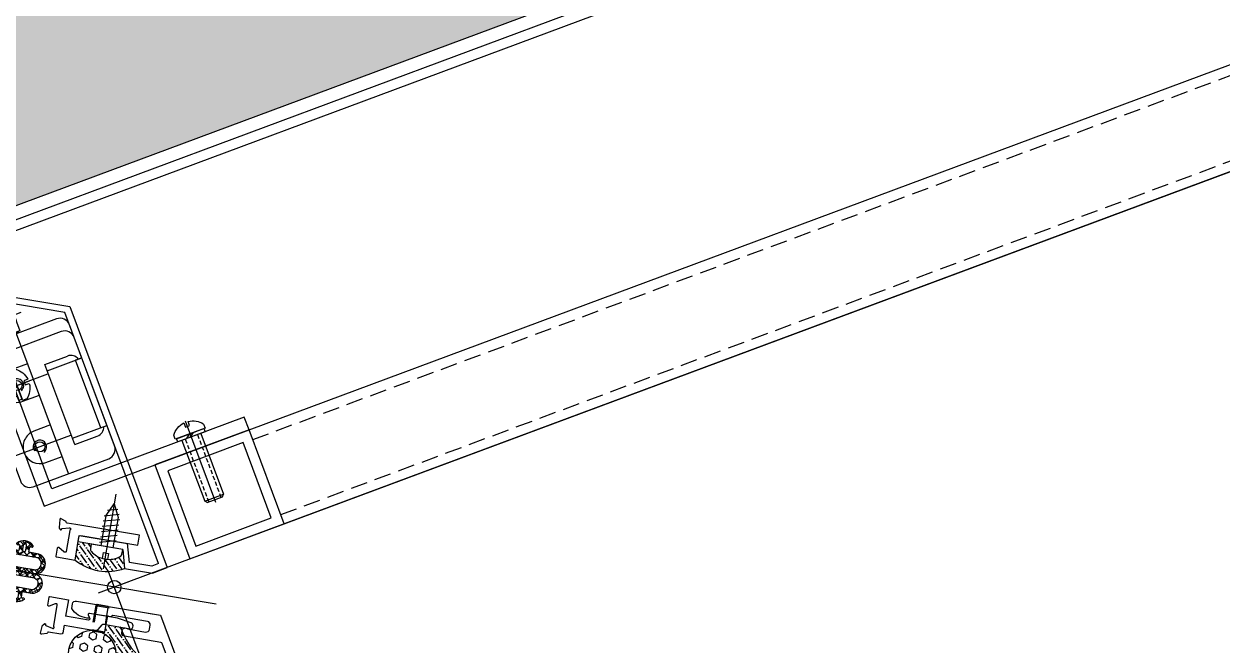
# Model space of a CAD drawing. Extents: x 12199666 to 24617114, y 1197707 to 2548648.
# Drawn here: x 12330077.7 to 12330435, y 1273309.7 to 1273495.1 of the extents above; entities that cross this region are included whole.
import ezdxf

# ---------------------------------------------------------------- set-up
doc = ezdxf.new("R2010")
doc.units = 0
doc.header["$LTSCALE"] = 10
doc.header["$MEASUREMENT"] = 0
for name, pattern in [('TX-PLAN-T1-F11$0$ACAD_ISO04W100', [30, 24, -3, 0, -3]), ('TX-PLAN-T1-F11$0$CENTER', [2, 1.25, -0.25, 0.25, -0.25]), ('TX-PLAN-T1-F11$0$CENTER-PISA', [11, 6, -2, 1, -2]), ('TX-PLAN-T1-F11$0$CENTER2', [1.125, 0.75, -0.125, 0.125, -0.125]), ('TX-PLAN-T1-F11$0$DASHED', [0.75, 0.5, -0.25]), ('TX-PLAN-T1-F11$0$HIDDEN', [0.375, 0.25, -0.125]), ('TX-PLAN-T1-F11$0$HIDDEN-PISA', [4.5, 2.5, -2])]:
    doc.linetypes.add(name, pattern=pattern)
for name, color, linetype, lineweight in [('TX-PLAN-T1-F11$0$_EDO-ALUMINIUM-SECTION', 90, 'Continuous', 30), ('TX-PLAN-T1-F11$0$Xref- ELE$0$Hatch', 9, 'Continuous', 13), ('TX-PLAN-T1-F11$0$Xref- ELE$0$Hatch @ 1 VP1', 9, 'Continuous', 13), ('TX-PLAN-T1-F11$0$Xref- ELE$0$Hatch @ 1 VPModel', 9, 'Continuous', 13), ('TX-PLAN-T1-F11$0$幕墙线', 114, 'Continuous', 30)]:
    doc.layers.add(name, color=color, linetype=linetype, lineweight=lineweight)
for name, color, linetype in [('TX-PLAN-T1-F11$0$AXIS', 3, 'Continuous'), ('TX-PLAN-T1-F11$0$CW', 4, 'Continuous'), ('TX-PLAN-T1-F11$0$F-Alum', 4, 'Continuous'), ('TX-PLAN-T1-F11$0$F-center', 6, 'TX-PLAN-T1-F11$0$ACAD_ISO04W100'), ('TX-PLAN-T1-F11$0$F-dashed line', 8, 'TX-PLAN-T1-F11$0$DASHED'), ('TX-PLAN-T1-F11$0$F-dim', 1, 'Continuous'), ('TX-PLAN-T1-F11$0$F-Misc', 1, 'Continuous'), ('TX-PLAN-T1-F11$0$F-seslants', 8, 'Continuous'), ('TX-PLAN-T1-F11$0$F_MISC', 8, 'Continuous'), ('TX-PLAN-T1-F11$0$Hatch', 8, 'Continuous'), ('TX-PLAN-T1-F11$0$INSUL', 173, 'Continuous'), ('TX-PLAN-T1-F11$0$中心线', 1, 'TX-PLAN-T1-F11$0$CENTER2'), ('TX-PLAN-T1-F11$0$虚线', 8, 'TX-PLAN-T1-F11$0$HIDDEN'), ('TX-PLAN-T1-F11$0$螺栓钉类', 241, 'Continuous')]:
    doc.layers.add(name, color=color, linetype=linetype)

# ---------------------------------------------------------------- blocks, each defined once
blk = doc.blocks.new('*U339')
at = {"layer": 'TX-PLAN-T1-F11$0$Xref- ELE$0$Hatch @ 1 VP1'}
h = blk.add_hatch(dxfattribs=at)
h.set_pattern_fill('M_GASKET-PISA', color=256, pattern_type=2)
h.set_pattern_definition([(35.42361603529756, (-1214.761376000002, -14855.407933), (-0.8694256507828642, 1.222333439680349), []), (125.4236160352975, (-1214.761376000002, -14855.407933), (-1.222333439680349, -0.8694256507828639), [])])
edge = h.paths.add_edge_path(flags=16)
edge.add_line((-41815.07919855467, 17823.42139201995), (-41813.77919855462, 17823.42139201995))
edge.add_arc((-41813.77919855462, 17822.92139201995), 0.5, -90, 90, ccw=False)
edge.add_line((-41813.77919855462, 17822.42139201995), (-41815.07919855467, 17822.42139201995))
edge.add_arc((-41815.07919855467, 17822.92139201995), 0.5, 90, 270, ccw=False)
edge = h.paths.add_edge_path()
edge.add_line((-41813.27919855455, 17818.4213668968), (-41813.27919855462, 17821.42139201995))
edge.add_line((-41813.27919855462, 17821.42139201995), (-41814.97919855457, 17821.42139201995))
edge.add_line((-41814.97919855457, 17821.42139201995), (-41814.97919855457, 17820.72139202))
edge.add_arc((-41815.27919855458, 17820.72139201998), 0.3000000000174623, -115.05761541500061, 4.8635797611495946e-09, ccw=False)
edge.add_arc((-41813.09559109848, 17822.92139202004), 3.383607456175075, 133.070694364177, 226.9293056383509, ccw=False)
edge.add_arc((-41815.27919855466, 17825.12139202001), 0.3000000000240535, 2.084391326206969e-09, 115.0576154218833, ccw=False)
edge.add_line((-41814.97919855463, 17825.12139202002), (-41814.97919855457, 17824.42139201995))
edge.add_line((-41814.97919855457, 17824.42139201995), (-41813.27919855462, 17824.42139201995))
edge.add_line((-41813.27919855462, 17824.42139201995), (-41813.27919855468, 17827.42139201984))
edge.add_arc((-41810.27919855456, 17826.87139201984), 3.050000000114375, 10.388857815061783, 169.6111421849382, ccw=False)
edge.add_line((-41807.27919855445, 17827.42139201984), (-41807.27919855437, 17818.42139201997))
edge.add_arc((-41810.27919855451, 17818.97139202002), 3.050000000151531, 190.3888578138809, 349.6111421841629, ccw=False)
edge.add_line((-41812.07919855455, 17818.42136689683), (-41812.07919855467, 17827.42139201984))
edge.add_arc((-41810.27919855456, 17826.82523817369), 1.896153846257486, 18.324694090130095, 161.6753059098699, ccw=False)
edge.add_line((-41808.47919855445, 17827.42139201984), (-41808.47919855437, 17818.42139201996))
edge.add_arc((-41810.2791985545, 17819.01754586615), 1.896153846287313, 198.3246940877339, 341.6753059085472, ccw=False)
at = {"layer": 'TX-PLAN-T1-F11$0$Xref- ELE$0$Hatch @ 1 VPModel'}
h = blk.add_hatch(dxfattribs=at)
h.set_pattern_fill('M_GASKET-PISA', color=256, pattern_type=2)
h.set_pattern_definition([(45, (-1214.761376000002, -14855.407933), (-1.060660171779821, 1.060660171779821), []), (135, (-1214.761376000002, -14855.407933), (-1.060660171779821, -1.060660171779821), [])])
edge = h.paths.add_edge_path(flags=16)
edge.add_line((-41815.07919855467, 17823.42139201995), (-41813.77919855462, 17823.42139201995))
edge.add_arc((-41813.77919855462, 17822.92139201995), 0.5, -90, 90, ccw=False)
edge.add_line((-41813.77919855462, 17822.42139201995), (-41815.07919855467, 17822.42139201995))
edge.add_arc((-41815.07919855467, 17822.92139201995), 0.5, 90, 270, ccw=False)
edge = h.paths.add_edge_path()
edge.add_line((-41813.27919855455, 17818.4213668968), (-41813.27919855462, 17821.42139201995))
edge.add_line((-41813.27919855462, 17821.42139201995), (-41814.97919855457, 17821.42139201995))
edge.add_line((-41814.97919855457, 17821.42139201995), (-41814.97919855457, 17820.72139202))
edge.add_arc((-41815.27919855458, 17820.72139201998), 0.3000000000174623, -115.05761541500061, 4.8635797611495946e-09, ccw=False)
edge.add_arc((-41813.09559109848, 17822.92139202004), 3.383607456175075, 133.070694364177, 226.9293056383509, ccw=False)
edge.add_arc((-41815.27919855466, 17825.12139202001), 0.3000000000240535, 2.084391326206969e-09, 115.0576154218833, ccw=False)
edge.add_line((-41814.97919855463, 17825.12139202002), (-41814.97919855457, 17824.42139201995))
edge.add_line((-41814.97919855457, 17824.42139201995), (-41813.27919855462, 17824.42139201995))
edge.add_line((-41813.27919855462, 17824.42139201995), (-41813.27919855468, 17827.42139201984))
edge.add_arc((-41810.27919855456, 17826.87139201984), 3.050000000114375, 10.388857815061783, 169.6111421849382, ccw=False)
edge.add_line((-41807.27919855445, 17827.42139201984), (-41807.27919855437, 17818.42139201997))
edge.add_arc((-41810.27919855451, 17818.97139202002), 3.050000000151531, 190.3888578138809, 349.6111421841629, ccw=False)
edge.add_line((-41812.07919855455, 17818.42136689683), (-41812.07919855467, 17827.42139201984))
edge.add_arc((-41810.27919855456, 17826.82523817369), 1.896153846257486, 18.324694090130095, 161.6753059098699, ccw=False)
edge.add_line((-41808.47919855445, 17827.42139201984), (-41808.47919855437, 17818.42139201996))
edge.add_arc((-41810.2791985545, 17819.01754586615), 1.896153846287313, 198.3246940877339, 341.6753059085472, ccw=False)
blk = doc.blocks.new('TX-PLAN-T1-F11$0$Xref- ELE$0$GAE0002', base_point=(-41818.77919855453, 17822.92139201999))
at = {"color": 0, "linetype": 'ByBlock'}
for points in [[(-41813.27919855455, 17818.4213668968), (-41813.27919855462, 17821.42139201995), (-41814.97919855457, 17821.42139201995), (-41814.97919855457, 17820.72139202, -0.548945891858276), (-41815.4062573781, 17820.44962731407, -0.4340790099980792), (-41815.40625737821, 17825.39315672591, -0.5489458918577889), (-41814.97919855463, 17825.12139202002), (-41814.97919855457, 17824.42139201995), (-41813.27919855462, 17824.42139201995), (-41813.27919855468, 17827.42139201984, -0.8333333333398008), (-41807.27919855445, 17827.42139201984), (-41807.27919855437, 17818.42139201997, -0.833333333342024), (-41813.27919855468, 17818.42139202007)], [(-41812.07919855455, 17818.42136689683), (-41812.07919855467, 17827.42139201984, -0.7222222222395137), (-41808.47919855445, 17827.42139201984), (-41808.47919855437, 17818.42139201996, -0.7222222222456893), (-41812.07919855467, 17818.42139202007)]]:
    blk.add_lwpolyline(points, format="xyb", dxfattribs=at)
blk.add_lwpolyline([(-41815.07919855467, 17823.42139201995), (-41813.77919855462, 17823.42139201995, -0.9999999999999999), (-41813.77919855462, 17822.42139201995), (-41815.07919855467, 17822.42139201995, -0.9999999999999999)], format="xyb", close=True, dxfattribs=at)
at = {"layer": 'TX-PLAN-T1-F11$0$Xref- ELE$0$Hatch'}
blk.add_blockref('*U339', (0, 0), dxfattribs=at)
blk = doc.blocks.new('TX-PLAN-T1-F11$0$A$C3FFC0167')
at = {"layer": 'TX-PLAN-T1-F11$0$F-dim'}
for p, q in [((0, 5), (0, -5)), ((-5, 0), (5, 0))]:
    blk.add_line(p, q, dxfattribs=at)
blk.add_circle((0, 0), 2, dxfattribs=at)
blk = doc.blocks.new('*U193')
at = {"layer": 'TX-PLAN-T1-F11$0$F-seslants'}
h = blk.add_hatch(dxfattribs=at)
h.set_pattern_fill('ANSI36', color=256, scale=10)
h.set_pattern_definition([(45, (53159.15010211314, 73373.3115634953), (0.6629126073623882, 2.430679560328757), [3.125, -0.625, 0, -0.625])])
h.paths.add_polyline_path([(1475.741659829626, -3.000238316584728), (1475.735380750382, -3.023698362056166), (1476.4957483178, -4.339844692236511), (1477.861875881907, -4.705488615596551), (1480.863326804014, -9.900803077907767), (1480.49768288061, -11.2669306419848, -0.108700271728402), (1486.044363597874, -5.352547239250271, -0.38366498551135), (1487.038812711835, -4.457765866041882), (1487.484396133805, -4.457765866041882, -0.0157503687940426), (1488.538812711835, -3.909441482843249), (1488.538812711835, 0.5262378203333355), (1486.361720151734, 0.5262378203333355), (1486.028386818245, 0.8595711536618182), (1486.028386818245, 1.287237766606268, -0.485481439502047)])
at = {"layer": 'TX-PLAN-T1-F11$0$Hatch'}
h = blk.add_hatch(dxfattribs=at)
h.set_pattern_fill('HEX', color=256, scale=10)
h.set_pattern_definition([(0, (53159.15010211314, 73373.3115634953), (0, 2.165063509461096), [1.25, -2.5]), (120, (53159.15010211314, 73373.3115634953), (-1.875, -1.082531754730548), [1.249999999999995, -2.499999999999991]), (59.99999999999999, (53160.40010211314, 73373.3115634953), (-1.875, 1.082531754730549), [1.25, -2.5])])
edge = h.paths.add_edge_path()
edge.add_arc((1479.197548260214, 3.192174270108808), 7.091483518212044, 0, 360)
at = {"color": 8, "linetype": 'TX-PLAN-T1-F11$0$DASHED'}
for p, q in [((1493.666666785255, 4.192904487004853), (1486.028386818245, 4.192904487004853)), ((1486.361720151734, 4.526237820333336), (1486.361720151734, 0.5262378203333355)), ((1493.666666785255, 4.526237820333336), (1493.666666785255, 0.5262378203333355)), ((1493.666666785255, 0.8595711536618182), (1486.028386818245, 0.8595711536618182))]:
    blk.add_line(p, q, dxfattribs=at)
blk.add_lwpolyline([(1493.666666785255, 0.5262378203333355), (1494.000000118744, 0.8595711536618182), (1494.000000118744, 4.192904487004853), (1493.666666785255, 4.526237820333336), (1486.361720151734, 4.526237820333336), (1486.028386818245, 4.192904487004853), (1486.028386818245, 0.8595711536618182), (1486.361720151734, 0.5262378203333355)], close=True, dxfattribs=at)
at = {"layer": 'TX-PLAN-T1-F11$0$CW'}
blk.add_lwpolyline([(1486.28876543371, 12.88240874816256), (1486.28876543371, 3.520583901990904, 0.2535998008637027), (1486.742967582773, 2.682667017157655), (1488.311711637303, 1.660826845196425, -0.2535998008634184), (1488.538812711835, 1.241868402779801), (1488.538812711835, -6.105417568207486, 0.6457513110634008), (1489.138812711928, -7.434567830408923), (1489.525033742655, -7.434567830408923, 0.3812640285024388), (1490.319859880721, -6.725405103337835), (1491.038812711835, -2.457766181410989), (1491.038812711835, 6.022618576302193, 0.5773502691902374), (1490.588812711881, 6.282426197445602), (1489.488812711788, 5.64734090132697, -0.5773502691789958), (1489.038812711835, 5.907148522470379), (1489.038812695304, 12.88240874816256)], format="xyb", dxfattribs=at)
at = {"layer": 'TX-PLAN-T1-F11$0$F-Alum'}
for points in [[(1486.28876543371, 12.88240874816256), (1484.000000000931, 12.88240874816256, -0.4142135623049005), (1483.500000000931, 13.38240874804615), (1483.5, 17.08240862868843, 0.3595081371707617), (1483.256750599947, 17.37699217445333, -0.2637249999956934), (1483.031593499938, 17.56896947445057), (1482.518092199927, 18.97980277445458, -0.08748900000110169), (1482.5, 19.08240877445496, -0.414214000000818), (1482.800000000047, 19.38240877445787, -0.0218199999991916), (1482.826146699954, 19.38126717446721), (1485.191682900069, 19.17430957446049, -0.1763269999970842), (1485.377668200061, 19.08758317446336), (1485.741421299987, 18.72383017446555, -0.198911999996341), (1485.800000000047, 18.58240877444041, -0.06554299999994298), (1485.793185099959, 18.53064497445303, -0.2679489999965194), (1485.651763800066, 18.38922357445699), (1485.482703899965, 18.34392417444906, 0.2679490000007903), (1485.341282499954, 18.20250277446758), (1484.810222199885, 16.22055877445382, 0.06554300000034483), (1484.800000000047, 16.14291307446547), (1484.800000000047, 15.98240877444914, 0.4142139999965558), (1485.09999999986, 15.68240877446078, 0.2134220000012545), (1485.323606800055, 15.78240877445205, -0.2134219999990182), (1485.547213600017, 15.88240877444332), (1491.899999999907, 15.88240877447242, 0.4142140000029491), (1492.199999999953, 16.18240877446078), (1492.199999999953, 16.40333457446832, 0.1378519999999419), (1492.15607739985, 16.5596174744569), (1491.139015496708, 18.22612594829116, -0.5854977655323537), (1491.395092981402, 18.68240877447533), (1493.799999999814, 18.68240877446078, -0.4142135623219491), (1494, 18.4824087744928), (1494, 12.88240874816256), (1489.038812695304, 12.88240874816256)], [(1466.180228319252, -28.1639607452089), (1485.787945640972, -16.89569973788457, 0.2684855002917078), (1486.038812711835, -16.46218758852046), (1486.038812711835, -5.457765866041882, -0.4142135623730284), (1487.038812711835, -4.457765866041882), (1487.538812711835, -4.457765866041882, -0.618033988750209), (1488.338812711881, -6.057765866047703), (1488.338812711881, -11.45776610109897, 0.4142135623723339), (1489.338812711881, -12.45776610109897), (1490.538812711835, -12.45776610109897, 0.4142135623746174), (1491.538812711835, -11.45776610109897), (1491.538812711835, -0.957765866041882), (1491.038812711835, -0.457765866041882), (1491.038812711835, 6.022618891685852, 0.5773502691897603), (1490.588812711881, 6.282426512814709), (1489.988812712021, 5.936016351304715, -0.5773502691899626), (1489.538812711835, 6.195823972433573), (1489.538812711835, 6.542234133943566, -0.2206564983027841), (1491.538812711835, 11.46063381085696), (1493.000000118511, 11.46063381085696, -0.4142135623731195), (1494.000000118511, 10.46063381085696), (1494.000000000233, -14.95784693870519)]]:
    blk.add_lwpolyline(points, format="xyb", dxfattribs=at)
blk.add_lwpolyline([(1494.000000000233, -11.29273159365403), (1494.000000000233, -14.95784693870519), (1459.364570251433, -34.96751975259394)], dxfattribs=at)
at = {"layer": 'TX-PLAN-T1-F11$0$F-center'}
blk.add_line((1500, -30.81192101103079), (1500, 345.6712806450087), dxfattribs=at)
at = {"layer": 'TX-PLAN-T1-F11$0$F-seslants'}
blk.add_arc((1496.712803189643, -20.91583100105345), 18.8687944706762, 115.6709090079712, 149.2449960017902, dxfattribs=at)
at = {"layer": 'TX-PLAN-T1-F11$0$Hatch'}
blk.add_circle((1479.197548260214, 3.192174270108808), 7.091483518212044, dxfattribs=at)
at = {"layer": 'TX-PLAN-T1-F11$0$F_MISC', "extrusion": (3.582137313528093e-07, -2.990597548224695e-06, 0.9999999999954641), "rotation": 359.8842813538838}
blk.add_blockref('TX-PLAN-T1-F11$0$Xref- ELE$0$GAE0002', (1488.491876679846, 28.40911504597399, 0.000440005397952135), dxfattribs=at)
at = {"layer": 'TX-PLAN-T1-F11$0$F_MISC', "rotation": 30.01599997489868}
blk.add_blockref('TX-PLAN-T1-F11$0$A$C3FFC0167', (1500, 0), dxfattribs=at)
blk = doc.blocks.new('TX-PLAN-T1-F11$0$#10x13_Pan-flat-3')
at = {"color": 8, "linetype": 'TX-PLAN-T1-F11$0$HIDDEN-PISA'}
for p, q in [((-1.711377303647168, 10.79835977248877), (1.327780362582416, 11.6126996170351)), ((-2.400000006142363, 9.013843874672602), (1.996997242757061, 10.19201573984174)), ((-2.40000000505097, 7.413843874674058), (2.39999999407155, 8.700000001605076)), ((-2.400000003959576, 5.813843874675513), (2.399999995162943, 7.100000001606531)), ((-2.400000002875458, 4.213843874676968), (2.399999996247061, 5.500000001607987)), ((-2.400000001784065, 2.613843874678423), (2.399999997338455, 3.900000001609442)), ((-2.400000000699947, 1.013843874672602), (2.399999998429848, 2.300000001610897))]:
    blk.add_line(p, q, dxfattribs=at)
for points in [[(-1.790000000022701, -1.251464709639549e-09), (-1.790000006294576, 9.199999998738349), (-8.869392331689596e-09, 12.99999999994179), (1.78999999370717, 9.200000001175795), (1.789999999979045, 1.178705133497715e-09)], [(-0.7499999975334504, -3.659838021652831), (-0.7499999987630872, -1.850000000558794), (0.7500000012369128, -1.849999999540159), (0.7500000024665496, -3.659838020634197)]]:
    blk.add_lwpolyline(points, dxfattribs=at)
at = {"color": 32, "flags": 128}
blk.add_lwpolyline([(-4.750000000021828, -3.281456883996725e-09), (-4.749999999090505, -1.390168597587035, 0.02044951340221976), (-4.746657334493648, -1.471864103412372, 0.04398758774826101), (-4.716998160060029, -1.644951949376264, 0.0521855455310235), (-4.643293307010026, -1.839642807550263, 0.08249689016993748), (-4.4499858410054, -2.104325317188341, 0.02582980303273893), (-4.372616108048533, -2.172696028275823, 0.07268352806201751), (-2.617075641232077, -3.194163244705123, 0.09869610361643641), (0.08183213378651999, -3.69952322718018, 0.08249638678170287), (2.347977953162626, -3.295875031042669, 0.05218730035141757), (3.66753867942316, -2.666293208916613, 0.03066688341591993), (4.372616110929812, -2.172696022316813, 0.01330350973470385), (4.413354222931957, -2.138474128398229, 0.03657129110302831), (4.515303253050661, -2.033838485651358, 0.03475147926750673), (4.597077649370476, -1.921637741856102, 0.02182096229391937), (4.640176463399257, -1.845784510762314, 0.02280395151312757), (4.677971628436353, -1.76281944513903, 0.02280645284837659), (4.708056659233989, -1.676747445577348, 0.02181846118107081), (4.729386651873938, -1.592163116256415, 0.03475398225205351), (4.74792484894715, -1.454558013821952, 0.01610989314854271), (4.750000000909495, -1.390168591096881), (4.749999999978172, 3.194145392626524e-09)], format="xyb", close=True, dxfattribs=at)
at = {"layer": 'TX-PLAN-T1-F11$0$AXIS', "color": 8, "linetype": 'TX-PLAN-T1-F11$0$CENTER-PISA'}
blk.add_line((-1.088483259081841e-08, 15.98909419596748), (4.547473508864641e-09, -6.700000000018917), dxfattribs=at)
blk = doc.blocks.new('*U194')
at = {"layer": 'TX-PLAN-T1-F11$0$中心线', "color": 1, "linetype": 'TX-PLAN-T1-F11$0$CENTER', "ltscale": 2.357947691000002}
blk.add_line((-4.263256414560601e-14, 20.90048662063384), (1.4210854715202e-14, -4.956409502317115), dxfattribs=at)
at = {"layer": 'TX-PLAN-T1-F11$0$虚线', "linetype": 'TX-PLAN-T1-F11$0$HIDDEN', "ltscale": 0.5}
for p, q in [((-1.948286311568509, 1.13686837721616e-13), (-1.948286311568566, 20.00000000000011)), ((1.948286311568523, 1.13686837721616e-13), (1.948286311568481, 20.00000000000011))]:
    blk.add_line(p, q, dxfattribs=at)
at = {"layer": 'TX-PLAN-T1-F11$0$螺栓钉类', "color": 241, "linetype": 'Continuous'}
for p, q in [((-2.40807576862025, 20.00000000000011), (-2.999791744951651, 19.40828402366867)), ((2.999791744951594, 19.40828402366867), (-2.999791744951636, 19.40828402366867)), ((-2.999791744951622, 1.13686837721616e-13), (-2.999791744951651, 19.40828402366867)), ((2.408075768620179, 20.00000000000011), (-2.408075768620321, 20)), ((2.408075768620179, 20.00000000000011), (2.999791744951594, 19.40828402366867)), ((2.999791744951636, 1.13686837721616e-13), (2.999791744951594, 19.40828402366867)), ((-0.9100693464279175, -1), (0.5333063006401062, 0)), ((0.2446311712265015, -1), (1.688006818294525, 0))]:
    blk.add_line(p, q, dxfattribs=at)
blk.add_lwpolyline([(4.350000023841858, 0), (4.350000023841858, -1), (-4.350000023841858, -1), (-4.350000023841858, 0)], close=True, dxfattribs=at)
blk.add_lwpolyline([(-4.75, -1), (4.75, -1), (4.75, -2.319999992847443, -0.2072557309237045), (0.6600000262260437, -4.663157165050507), (0.6600000262260437, -3.379999995231628), (-0.6600000262260437, -3.379999995231628), (-0.6600000262260437, -4.663157165050507, -0.2072557309237047), (-4.75, -2.319999992847443)], format="xyb", close=True, dxfattribs=at)
blk = doc.blocks.new('*U195')
at = {"layer": 'TX-PLAN-T1-F11$0$INSUL', "lineweight": 0}
h = blk.add_hatch(dxfattribs=at)
h.set_pattern_fill('岩棉', color=256, scale=60.00000000000002, style=0, pattern_type=2)
h.set_pattern_definition([(171.78891, (31.98000479999999, 119.4285713999999), (-403.9210344936758, 60.00000149168051), [2.0005134, -418.1072400000002]), (146.908661, (33.73372379999999, 118.2857141999999), (-95.04024262992478, 60.00000083033304), [2.093239800000001, -437.4870720000002]), (132.32733, (35.03487, 116.8571429999999), (-106.9202743718115, 119.9999994801657), [1.932303599999998, -403.8514799999996]), (114.796992, (35.8268718, 115.1428571999999), (-23.76006081965321, 59.99999964663972), [1.8883968, -196.393272]), (91.6202240999998, (35.8834434, 113.1428574), (-11.88003000216715, 359.9999998263044), [2.000800199999999, -418.1671799999997]), (82.82482490000001, (30.05657160000001, 66.85714259999999), (83.16020966511272, 659.9999982204777), [46.65104279999994, -9750.067799999993]), (97.17517500000001, (41.823459, 66.85714259999999), (-83.16021148970225, 659.9999979909094), [46.65104280000004, -9750.06780000001]), (88.37977579999999, (35.9965866, 113.1428574), (11.88002583240484, 359.9999999412873), [2.0008002, -418.16718]), (65.203007, (36.05315819999999, 115.1428571999999), (23.76006077749137, 59.99999973523376), [1.888396799999998, -196.3932719999997]), (47.67266909999998, (36.84516060000001, 116.8571429999999), (106.9202740388371, 119.9999998207617), [1.932303599999999, -403.8514799999998]), (33.09133829999998, (38.14630680000001, 118.2857141999999), (95.0402417250371, 60.00000218260124), [2.0932398, -437.4870719999998]), (8.211089519999998, (39.90002519999999, 119.4285713999999), (403.9210347392536, 59.99999988934716), [2.0005134, -418.1072399999999]), (87.16616460000002, (30.00000000000001, 65.71428599999996), (11.88002507150802, 180.0000001810667), [1.144256399999998, -239.1495899999996]), (103.9013849999999, (30.282858, 64.57142879999994), (-47.5201215879632, 179.9999997770064), [1.177340399999998, -246.0641939999996]), (111.603615, (30.73543020000001, 63.42857159999996), (-11.88003031737481, 59.99999997976404), [1.229204999999999, -63.30404399999991]), (122.761347, (31.470861, 62.28571439999996), (-35.64009214299298, 59.99999937378065), [1.3590366, -284.0386379999999]), (138.290552, (32.43257759999999, 61.42857119999996), (-71.2801817170538, 60.00000123338383), [1.288252200000001, -269.2446480000003]), (152.003514, (33.5074374, 60.85714259999997), (-106.9202745038909, 59.99999917536116), [1.2173142, -254.4187140000001]), (166.477202, (34.6954404, 60.57142859999996), (-237.6006083015547, 60.00000192533073), [1.2218772, -255.3723300000001]), (167.070755, (35.94001500000002, 60.28571399999996), (-249.4806394894893, 59.99999988713196), [1.276948800000001, -266.8823280000002]), (12.92924439999999, (35.94001500000002, 60.28571399999996), (249.4806395808134, 59.99999961372987), [1.2769488, -266.882328]), (13.52279750000001, (37.1845896, 60.57142859999996), (237.6006088251535, 59.99999985187424), [1.221877199999999, -255.3723299999998]), (27.99648529999997, (38.3725926, 60.85714259999997), (118.8003031649702, 60.00000218637319), [1.2173142, -254.418714]), (41.70944699999995, (39.44745299999998, 61.42857119999996), (71.28018116740307, 60.00000178097831), [1.288252199999999, -269.2446479999997]), (57.2386522, (40.40916960000001, 62.28571439999996), (118.8003026691194, 180.000001000711), [1.359036599999999, -284.0386379999999]), (68.396384, (41.1445998, 63.42857159999996), (11.88003024886847, 60.00000021423826), [1.229204999999999, -63.30404399999996]), (76.098615, (41.59717259999999, 64.57142879999994), (11.88003045248315, 59.99999970942572), [1.177340399999998, -246.0641939999996]), (92.83383529999988, (41.8800306, 65.71428599999996), (-11.88003015074521, 179.9999999348276), [1.144256399999999, -239.1495899999998])])
h.paths.add_polyline_path([(0, 0), (429.9707085312324, 0), (429.9707085312324, 59.99999999999999), (0, 59.99999999999999)])
at = {"layer": 'TX-PLAN-T1-F11$0$INSUL'}
blk.add_lwpolyline([(0, 0), (429.9707085312324, 0), (429.9707085312324, 59.99999999999999), (0, 59.99999999999999)], close=True, dxfattribs=at)
blk = doc.blocks.new('TX-PLAN-T1-F11$0$A$C61A55DDB')
at = {"layer": 'TX-PLAN-T1-F11$0$F-center'}
for p, q in [((10.50000512331218, 11.25004326470207), (10.50000512327338, 30.75004326470207)), ((30.00000512331218, 11.25004326474072), (30.00000512327338, 30.75004326474072)), ((50.01367156802806, 12.33551278698633), (50.01367156799292, 29.99302919353932)), ((61.01294607549547, 11.25004326480302), (61.01294607545665, 30.75004326480303)), ((43.2420254612891, 21.0000432647671), (77.3029226592106, 21.00004326483486))]:
    blk.add_line(p, q, dxfattribs=at)
at = {"layer": 'TX-PLAN-T1-F11$0$F-Misc'}
for p, q in [((37.50000512327486, 30.00004326475573), (3.00000512327486, 30.00004326468707)), ((41.5510051232749, 30.00004326476392), (37.50000512327428, 30.00004326475573)), ((5.1232808289e-06, 27.00004326468115), (5.1233286058e-06, 3.000043264681153)), ((40.5000051233286, 3.000043264761643), (40.50000512328082, 27.00004326476165)), ((44.55100512332864, 3.000043264769829), (44.55100512328087, 27.00004326476983)), ((44.55100512328092, 26.9500432647701), (45.01294607546424, 26.95004326477101)), ((45.01294607546424, 26.95004326477101), (44.55100512328097, 26.95004326477056)), ((54.01294607546663, 25.75004326478893), (44.55100512328335, 25.75004326477028)), ((44.55100512328335, 25.75004326476983), (54.01294607546663, 25.75004326478893)), ((45.26367156800136, 25.75004326477165), (44.55100512328335, 25.75004326477028)), ((44.76367156799897, 26.95004326477056), (44.76367156800136, 25.75004326477028)), ((48.16367156799771, 27.60004326477702), (51.86367156799763, 27.60004326478429)), ((48.1636715679979, 27.50004326477711), (48.16367156799771, 27.60004326477702)), ((51.86367156799763, 27.60004326478429), (51.86367156799785, 27.50004326478438)), ((54.01294607546612, 26.00004326478893), (54.01294607548601, 16.00004326478893)), ((44.55100512328735, 23.75004326476938), (54.01294607547061, 23.75004326478893)), ((46.76367156800535, 23.75004326477438), (46.76367156801629, 18.25004326477437)), ((53.26367156800535, 23.75004326478757), (53.26367156801629, 18.25004326478711)), ((44.55100512329829, 18.25004326476983), (54.01294607548155, 18.25004326478893)), ((5.1233032252e-06, 15.75004326468115), (44.55100512330327, 15.75004326476983)), ((54.01294607548554, 16.25004326478893), (44.55100512330227, 16.25004326476937)), ((44.55100512330225, 16.25004326476983), (54.01294607548554, 16.25004326478893)), ((45.26367156802026, 16.25004326477165), (44.55100512330225, 16.25004326476983)), ((44.55100512330463, 15.05004326477046), (45.01294607548792, 15.05004326477137)), ((45.01294607548792, 15.05004326477137), (44.55100512330463, 15.05004326477092)), ((44.76367156802265, 15.05004326477046), (44.76367156802028, 16.25004326477028)), ((48.16367156802378, 14.5000432647771), (48.16367156802399, 14.40004326477719)), ((48.16367156802399, 14.40004326477719), (51.86367156802393, 14.40004326478447)), ((51.86367156802393, 14.40004326478447), (51.8636715680237, 14.50004326478438)), ((7.500005123312661, 11.00004326469616), (7.500005123326957, 3.828470389442372)), ((7.500005123312661, 11.00004326469616), (33.00000512331269, 11.00004326474663)), ((9.500005123312688, 11.00004326470025), (9.500005123334574, 4.32647002526e-05)), ((31.00000512331269, 11.000043264743), (31.00000512333457, 4.32647429989e-05)), ((33.00000512331269, 11.00004326474663), (33.00000512332696, 3.828470389492848)), ((3.000005123334573, 4.32646870649e-05), (37.50000512333457, 4.32647557318e-05)), ((9.500005123330595, 2.000043264699797), (31.0000051233306, 2.000043264742998)), ((31.00000512333457, 4.32647429989e-05), (31.0000051233306, 2.000043264742998)), ((37.50000512333583, 4.32647557318e-05), (41.5510051233346, 4.32647639173e-05))]:
    blk.add_line(p, q, dxfattribs=at)
for points in [[(15.50000512330322, 15.75004326471207), (15.50000512329276, 21.00004326471208, 0.4142135623730951), (10.50000512328282, 26.00004326470207, 0.4142135623730951), (5.500005123292767, 21.00004326469207), (5.500005123303225, 15.75004326469207)], [(35.00000512330323, 15.75004326475073), (35.00000512329277, 21.00004326475073, 0.4142135623730951), (30.00000512328282, 26.00004326474073, 0.4142135623730951), (25.00000512329277, 21.00004326473072), (25.00000512330323, 15.75004326473072)], [(61.01294607548604, 16.00004326480302), (57.01162461857555, 14.50004326479484), (45.012946075489, 14.50004326477119), (45.01294607548601, 16.00004326477119), (61.01294607548604, 16.00004326480302, 0.9999999999999998), (61.01294607546612, 26.00004326480302), (57.01162461854969, 27.50004326479484), (45.01294607546313, 27.5000432647712), (45.01294607546611, 26.00004326477119), (61.01294607546612, 26.00004326480302)]]:
    blk.add_lwpolyline(points, format="xyb", dxfattribs=at)
for centre, radius in [((10.50000512329276, 21.00004326470207), 1.5), ((30.00000512329277, 21.00004326474072), 1.5), ((61.01294607547609, 21.00004326480302), 2.6)]:
    blk.add_circle(centre, radius, dxfattribs=at)
for centre, radius, start, end in [((3.000005123280828, 27.00004326468707), 3, 90.000000000114, 180.0000000001042), ((37.50000512328083, 27.00004326475573), 3, 1.042204e-10, 90.000000000114), ((41.55100512328087, 27.00004326476392), 3, 1.042204e-10, 90.000000000114), ((10.50000512329276, 21.00004326470207), 2, 195.0000000001291, 105.0000000001097), ((30.00000512329277, 21.00004326474072), 2, 200.0000000001284, 110.0000000001188), ((10.50000512332696, 3.828470389448284), 3, 180.0000000001042, 250.5287793656203), ((30.00000512332696, 3.828470389486938), 3, 289.4712206346099, 1.042204e-10), ((3.000005123328605, 3.000043264687064), 3, 180.0000000001042, 270.000000000114), ((37.50000512332861, 3.000043264755731), 3, 270.000000000114, 1.042204e-10), ((41.55100512332865, 3.000043264763917), 3, 270.000000000114, 1.042204e-10)]:
    blk.add_arc(centre, radius, start, end, dxfattribs=at)
blk = doc.blocks.new('TX-PLAN-T1-F11$0$A$C31F16DB5')
at = {"layer": 'TX-PLAN-T1-F11$0$F-Alum'}
blk.add_lwpolyline([(4.08566569055256, -76.58843204671302), (6.682793777741608, -75.08679104482599), (-223.1636822923756, 322.7623665966557), (-225.7608103795646, 321.2607255946959)], close=True, dxfattribs=at)
at = {"layer": 'TX-PLAN-T1-F11$0$F_MISC', "ltscale": 18000, "extrusion": (6.800515792032808e-07, -9.067815260528008e-07, -0.9999999999993576), "xscale": -1, "rotation": 239.9840001645362}
blk.add_blockref('*U195', (-58.09782119079166, -36.14404189173765, 6.814893870696584e-05), dxfattribs=at)
at = {"layer": 'TX-PLAN-T1-F11$0$F_MISC', "extrusion": (-1.944459998201759e-08, -8.49850233182345e-09, 0.9999999999999999), "rotation": 30.01599981706476}
blk.add_blockref('TX-PLAN-T1-F11$0$A$C61A55DDB', (-271.403801416436, 253.310927082972, 9.665162854626255e-06), dxfattribs=at)
blk = doc.blocks.new('TX-PLAN-T1-F11$0$TY001')
at = {"layer": 'TX-PLAN-T1-F11$0$F-seslants'}
h = blk.add_hatch(dxfattribs=at)
h.set_pattern_fill('ANSI36', color=256, scale=10)
h.set_pattern_definition([(45, (51659.15010211314, 73373.3115634953), (0.6629126073623882, 2.430679560328757), [3.125, -0.625, 0, -0.625])])
h.paths.add_polyline_path([(9.31932475650683, 8.505888903877349, -0.02582980297440925), (9.387695467565209, 8.583258636601386, -0.08249689016993748), (9.65237797726877, 8.776566102431389, -0.05218554553102349), (9.847068835515529, 8.8502709553577, -0.04398758774826101), (10.02015668153763, 8.879930129667628, -0.0204495134361547), (10.10185218742117, 8.883272794206277), (11.49202078185044, 8.88327279422083), (11.49202078161761, 12.88240874800249), (6, 12.88240874816256, 0.2608104144078784), (6, -2.09538701477868), (11.49202078185044, -0.6167272057937225), (10.101852187654, -0.6167272057937225, -0.01610989316636307), (10.03746276488528, -0.6146520537877223, -0.03475398225205351), (9.89985766238533, -0.5961138566199224, -0.02181846118107081), (9.815273333108053, -0.5747838639217662, -0.02280645284837659), (9.729201333597302, -0.5446988330659224, -0.02280395151312758), (9.646236267872155, -0.5069036679778947, -0.02182096229391937), (9.570383036741987, -0.4638048538909061, -0.03475147926750674), (9.458182292990386, -0.3820304574910551, -0.03657129110302829), (9.353546650381759, -0.2800814273068681, -0.0133035096243883), (9.319324756739661, -0.2393433156394167, -0.03066688343163973), (8.825727570336312, 0.4657341165584512, -0.05218730035141757), (8.196145749185234, 1.78529484324099, -0.08249638678170287), (7.792497554561123, 4.051440662879031, -0.09869610361643641), (8.297857538796961, 6.750348437562934, -0.0726835280703614)])
at = {"layer": 'TX-PLAN-T1-F11$0$F-Alum'}
blk.add_line((35.97910783393309, 26.29761373909423), (35.97910783393309, 26.2976137464866), dxfattribs=at)
at = {"layer": 'TX-PLAN-T1-F11$0$F-Alum', "flags": 128}
for points in [[(9.09255196643062, -11.85761746624485), (78.35422935755923, 28.15642345116066), (78.35422935755923, 67.55850777409796), (65.99552698526531, 88.95061007936602), (67.72729847277515, 89.95109372012666), (80.35422935755923, 68.09470547204546), (80.35422935755923, 27.00209521962097), (8.361264120787382, -14.58987259608693)], [(53.01061472645961, -31.80457267696329), (390.065040307818, -615.223651404347)], [(27.04169836640358, -46.80740425240947), (364.0961239619646, -630.2264829897904)]]:
    blk.add_lwpolyline(points, dxfattribs=at)
for points in [[(70.5967625908088, 53.70181540730118), (20.37412010924891, 24.68705649960611), (53.01061471598223, -31.80457268311875), (56.47415769123472, -29.80360540235415), (25.83863036497496, 23.22448080564209), (72.59772987198085, 50.23827243235428)], [(38.00336015643552, -5.828000438850722), (12.03444380452856, -20.8308320096985), (27.04169837292284, -46.80740424868418), (53.01061472506262, -31.80457267785096)], [(36.90642838552594, -9.926383129684837), (16.13282649754547, -21.92776378113194), (28.13863014383242, -42.70902155785006), (48.91223203204572, -30.70764090638841)]]:
    blk.add_lwpolyline(points, close=True, dxfattribs=at)
at = {"layer": 'TX-PLAN-T1-F11$0$F-Alum'}
blk.add_lwpolyline([(16.49999999860302, -4.866727205939242), (16.49999999930151, 14.37491890779347), (16.5, 17.08240862868843, -0.3595081371707617), (16.74324940005317, 17.37699217445333, 0.2637249999956934), (16.96840649982914, 17.56896947445057), (17.48190779983997, 18.97980277445458, 0.08748900000110169), (17.5, 19.08240877445496, 0.414214000000818), (17.19999999995343, 19.38240877445787, 0.0218199999991916), (17.17385330004618, 19.38126717446721), (14.80831709993072, 19.17430957446049, 0.1763269999970842), (14.62233179993927, 19.08758317446336), (14.25857870001346, 18.72383017446555, 0.198911999996341), (14.19999999995343, 18.58240877444041, 0.06554299999994298), (14.20681490004063, 18.53064497445303, 0.2679489999965194), (14.34823619993404, 18.38922357445699), (14.51729610003531, 18.34392417444906, -0.2679490000007903), (14.6587175000459, 18.20250277446758), (15.18977779988199, 16.22055877445382, -0.06554300000034483), (15.19999999995343, 16.14291307446547), (15.19999999995343, 15.98240877444914, -0.4142139999965558), (14.89999999990687, 15.68240877446078, -0.2134220000012545), (14.67639319994487, 15.78240877445205, 0.2134219999990182), (14.45278639998287, 15.88240877444332), (8.099999999860302, 15.88240877447242, -0.4142140000029491), (7.800000000046566, 16.18240877446078), (7.800000000046566, 16.40333457446832, -0.1378519999999419), (7.843922599917278, 16.5596174744569), (8.860984503291547, 18.22612594829116, 0.5854977655323537), (8.604907018365338, 18.68240877447533), (6.199999999953434, 18.68240877446078, 0.4142135623219491), (6, 18.4824087744928), (6, 12.88240874816256), (12.98969077528454, 12.88240874795883, -0.4142135623730951), (13.48969077528454, 12.38240874795883), (13.48969077528454, -4.866727205939242)], format="xyb", close=True, dxfattribs=at)
for points in [[(11.49202078185044, -0.6167272057937225), (11.49202078161761, 12.88240874814801), (13.48969077528454, 12.88240874817711), (13.48969077528454, -1.772401534864912)], [(11.49202078185044, -0.6167272057937225), (6, -2.09538701477868), (6, -10.50267945055384), (8.361264120787382, -14.58987259608693)], [(9.09255196643062, -11.85761746624485), (8, -9.966481752388063), (8, -3.249715246318374), (13.48969077528454, -1.772401534864912)]]:
    blk.add_lwpolyline(points, dxfattribs=at)
at = {"layer": 'TX-PLAN-T1-F11$0$F-center'}
blk.add_line((0, -30.81192101103079), (0, 345.6712806450087), dxfattribs=at)
at = {"layer": 'TX-PLAN-T1-F11$0$F-dashed line', "flags": 128}
for points in [[(50.2786876456812, -33.38286887168942), (387.3331132275052, -616.8019476004993)], [(29.57848780532368, -45.34184349645511), (366.632913393667, -628.760922236208)]]:
    blk.add_lwpolyline(points, dxfattribs=at)
at = {"layer": 'TX-PLAN-T1-F11$0$Hatch'}
blk.add_arc((19.38038502889685, 5.393510866648285), 15.33356758874301, 150.764598416439, 209.2354015835611, dxfattribs=at)
blk.add_blockref('TX-PLAN-T1-F11$0$A$C31F16DB5', (310.408990527736, -247.8873859157757))
at = {"layer": 'TX-PLAN-T1-F11$0$F_MISC'}
for name, p, rotation in [('*U194', (53.97653833776712, 39.48012468058732), 30.01599997489868), ('TX-PLAN-T1-F11$0$#10x13_Pan-flat-3', (11.49202078185044, 4.133272794191726), 269.9999999616367), ('TX-PLAN-T1-F11$0$A$C3FFC0167', (0, 0), 30.01599997489868), ('*U194', (48.04860581387766, -15.21952834243712), 120.0159999850837)]:
    blk.add_blockref(name, p, dxfattribs=dict(at, rotation=rotation))
at = {"layer": 'TX-PLAN-T1-F11$0$F_MISC', "extrusion": (3.582137313528093e-07, -2.990597548224695e-06, 0.9999999999954641), "xscale": -1, "rotation": 359.8842813538839}
blk.add_blockref('TX-PLAN-T1-F11$0$Xref- ELE$0$GAE0002', (11.49183384958219, 28.36670197434236, -9.659877161339247e-05), dxfattribs=at)
blk = doc.blocks.new('TX-PLAN-T1-F11$0$A$C21521A5F')
at = {"rotation": 90}
for name, p in [('TX-PLAN-T1-F11$0$TY001', (388.7170751225203, 18260.21975712478, 0.0004146164392175001)), ('*U193', (388.7170751225203, 16760.21975712478, 0.0004146164392175001))]:
    blk.add_blockref(name, p, dxfattribs=at)
blk = doc.blocks.new('TX-PLAN-T1-F11$0$标准层幕墙0118')
at = {"color": 3}
blk.add_blockref('TX-PLAN-T1-F11$0$A$C21521A5F', (32561.28292488377, 9139.780242875713, -0.0004146164392174988), dxfattribs=at)
blk = doc.blocks.new('TX-PLAN-T1-F11')
at = {"layer": 'TX-PLAN-T1-F11$0$幕墙线'}
blk.add_lwpolyline([(12329700.54685304, 1283702.110053292), (12329644.955806, 1282905.173489752), (12330706.20136303, 1282539.133697919), (12330445.71699306, 1281783.921049892), (12331375.62636058, 1281155.036458158), (12330928.09412397, 1280493.286393544), (12331662.9603816, 1279644.641093719), (12331059.04014865, 1279121.689276596), (12331047.113034, 1279113.205716431), (12331559.58948348, 1278133.905957235), (12330853.23911021, 1277764.267279054), (12331306.82136707, 1276547.21390761), (12330603.69691024, 1276285.170727753), (12331057.2778674, 1275068.116871655), (12330354.15341066, 1274806.073691552), (12330807.73036959, 1273589.018345658), (12330104.6099109, 1273326.976655842), (12330558.18686992, 1272109.921309703), (12329855.06641123, 1271847.879619886), (12330308.64337025, 1270630.824273747), (12329605.52291165, 1270368.782583686), (12330059.10386872, 1269151.728727833), (12329355.97941197, 1268889.68554773), (12329809.55637091, 1267672.630201836)], dxfattribs=at)
at = {"layer": 'TX-PLAN-T1-F11$0$_EDO-ALUMINIUM-SECTION', "rotation": 350.4236156863823}
blk.add_blockref('TX-PLAN-T1-F11$0$标准层幕墙0118', (12293055.45042718, 1251790.443008234), dxfattribs=at)

msp = doc.modelspace()

# ---------------------------------------------------------------- block references
msp.add_blockref('TX-PLAN-T1-F11', (0, 0))

doc.saveas('drawing.dxf')
